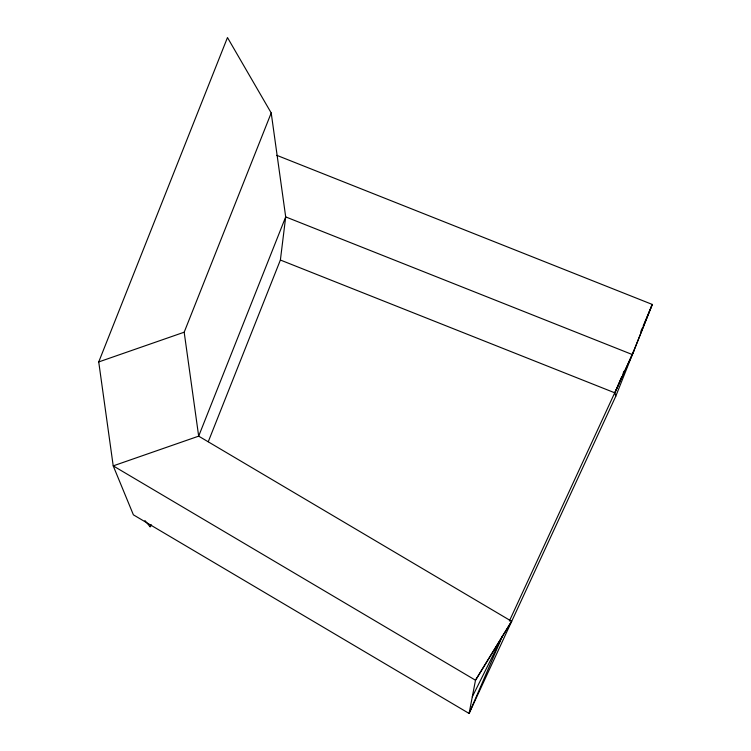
<?xml version="1.0" encoding="UTF-8"?>
<svg xmlns="http://www.w3.org/2000/svg" width="751" height="751" viewBox="0 0 751 751"><rect width="100%" height="100%" fill="white"/><g stroke="black" fill="none" stroke-linecap="round" stroke-linejoin="round"><path stroke-width="1.13" d="M208.271 441.71L280.386 260.024L285.699 216.908L271.214 112.96L227.478 37.55L98.728 361.935L113.213 465.873L133.387 514.829L469.093 713.45L615.707 396.406L652.272 304.437L276.79 155.326M502.485 635.9L469.093 713.45L475.496 680.228L511.609 621.312L198.668 436.153L184.183 332.205L271.214 112.96M509.356 621.049L632.38 354.575L652.272 304.437L643.156 326M144.934 520.584L150.097 526.77L150.932 524.677M621.715 376.683L614.881 392.857L615.707 396.406M623.086 373.444L623.997 371.294M640.875 331.398L642.236 328.159M633.994 350.417L614.881 392.857L280.386 260.024M472.295 696.834L500.523 640.152M511.609 621.312L475.496 680.228L113.213 465.873L198.668 436.153L285.699 216.908L632.38 354.575M150.097 526.77L151.599 525.184M98.728 361.935L184.183 332.205"/></g></svg>
